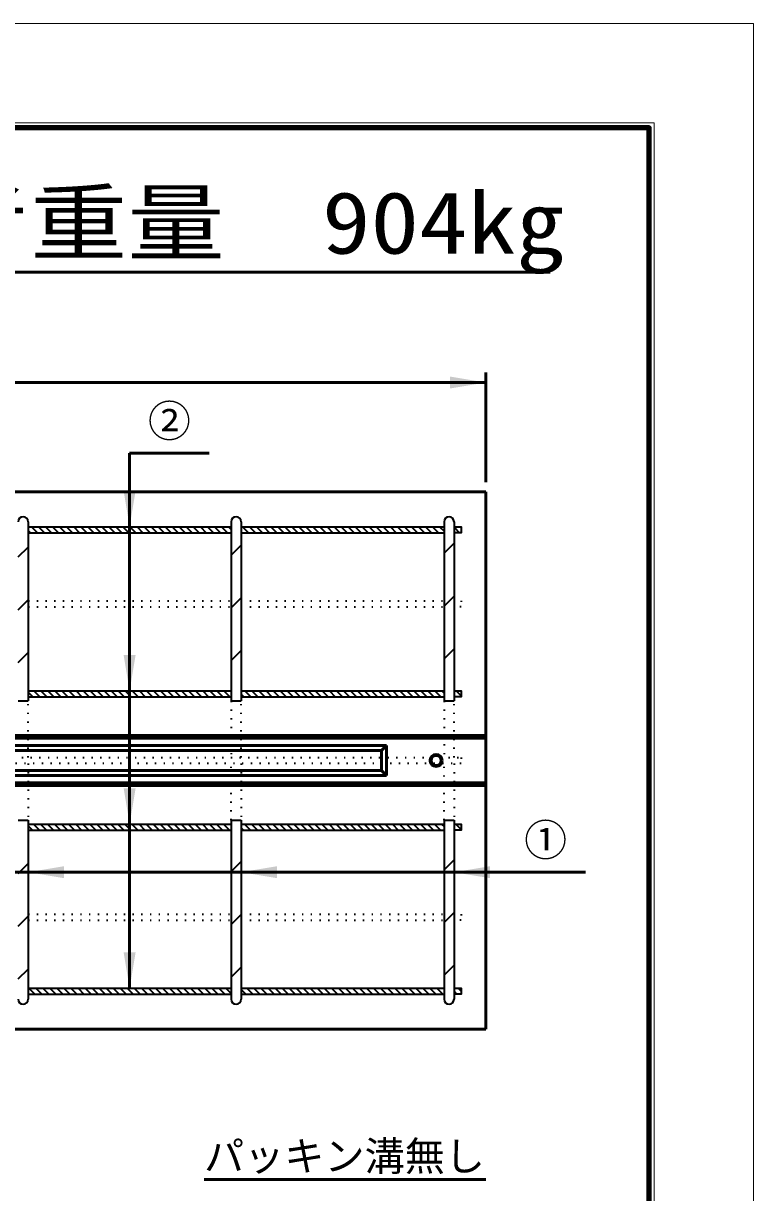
# Model space of a CAD drawing. Units: millimetres, scale not verified. Extents: x -2102 to 2102, y -1485 to 1485.
# Drawn here: x 1369 to 2102, y 309 to 1485 of the extents above; entities that cross this region are included whole.
import ezdxf
from ezdxf.enums import TextEntityAlignment as Align

# ---------------------------------------------------------------- set-up
doc = ezdxf.new("R2010")
doc.units = ezdxf.units.MM
doc.header["$LTSCALE"] = 5
doc.linetypes.add('DOTTED', pattern=[1.75, 0.25, -1.5])
doc.layers.add('0-0_V-nasSTD', color=7, linetype='Continuous', lineweight=35)
doc.layers.add('0-1_0', color=7, linetype='Continuous', lineweight=50)
doc.styles.add('ＭＳ ゴシック', font='')
doc.styles.get('ＭＳ ゴシック').set_extended_font_data('MS Gothic')

msp = doc.modelspace()

# ---------------------------------------------------------------- linework, layer by layer
at = {"layer": '0-0_V-nasSTD', "lineweight": 50}
for p, q in [((1475.5, 1052.887), (1475.5, 514.887)), ((1833.5, 768.887), (-166.5, 768.887)), ((1833.5, 766.387), (-166.5, 766.387)), ((1733.5, 758.887), (933.5, 758.887)), ((1728.5, 753.887), (938.5, 753.887)), ((1728.5, 753.887), (1733.5, 758.887)), ((1728.5, 753.887), (1728.5, 733.887)), ((1733.5, 758.887), (1733.5, 728.887)), ((1733.5, 728.887), (933.5, 728.887)), ((1728.5, 733.887), (938.5, 733.887)), ((1728.5, 733.887), (1733.5, 728.887)), ((1833.5, 721.387), (-166.5, 721.387)), ((1833.5, 718.887), (-166.5, 718.887)), ((833.5, 631.565), (1933.5, 631.565))]:
    msp.add_line(p, q, dxfattribs=at)
at = {"layer": '0-0_V-nasSTD'}
for p, q in [((1373.5, 983.887), (1373.5, 803.887)), ((1373.5, 978.887), (1577.5, 978.887)), ((1376.858, 978.887), (1382.858, 972.887)), ((1383.93, 978.887), (1389.93, 972.887)), ((1391.001, 978.887), (1397.001, 972.887)), ((1398.072, 978.887), (1404.072, 972.887)), ((1405.143, 978.887), (1411.143, 972.887)), ((1412.214, 978.887), (1418.214, 972.887)), ((1419.285, 978.887), (1425.285, 972.887)), ((1426.356, 978.887), (1432.356, 972.887)), ((1433.427, 978.887), (1439.427, 972.887)), ((1440.498, 978.887), (1446.498, 972.887)), ((1447.569, 978.887), (1453.569, 972.887)), ((1454.64, 978.887), (1460.64, 972.887)), ((1461.711, 978.887), (1467.711, 972.887)), ((1468.782, 978.887), (1474.782, 972.887)), ((1475.853, 978.887), (1481.853, 972.887)), ((1482.924, 978.887), (1488.924, 972.887)), ((1489.996, 978.887), (1495.996, 972.887)), ((1497.067, 978.887), (1503.067, 972.887)), ((1504.138, 978.887), (1510.138, 972.887)), ((1511.209, 978.887), (1517.209, 972.887)), ((1518.28, 978.887), (1524.28, 972.887)), ((1525.351, 978.887), (1531.351, 972.887)), ((1532.422, 978.887), (1538.422, 972.887)), ((1539.493, 978.887), (1545.493, 972.887)), ((1546.564, 978.887), (1552.564, 972.887)), ((1553.635, 978.887), (1559.635, 972.887)), ((1560.706, 978.887), (1566.706, 972.887)), ((1567.777, 978.887), (1573.777, 972.887)), ((1574.848, 978.887), (1577.5, 976.235)), ((1577.5, 983.887), (1577.5, 803.887)), ((1587.5, 983.887), (1587.5, 803.887)), ((1587.5, 978.887), (1791.5, 978.887)), ((1588.991, 978.887), (1594.991, 972.887)), ((1596.062, 978.887), (1602.062, 972.887)), ((1603.133, 978.887), (1609.133, 972.887)), ((1610.204, 978.887), (1616.204, 972.887)), ((1617.275, 978.887), (1623.275, 972.887)), ((1624.346, 978.887), (1630.346, 972.887)), ((1631.417, 978.887), (1637.417, 972.887)), ((1638.488, 978.887), (1644.488, 972.887)), ((1645.559, 978.887), (1651.559, 972.887)), ((1652.63, 978.887), (1658.63, 972.887)), ((1659.701, 978.887), (1665.701, 972.887)), ((1666.772, 978.887), (1672.772, 972.887)), ((1673.843, 978.887), (1679.843, 972.887)), ((1680.914, 978.887), (1686.914, 972.887)), ((1687.985, 978.887), (1693.985, 972.887)), ((1695.057, 978.887), (1701.057, 972.887)), ((1702.128, 978.887), (1708.128, 972.887)), ((1709.199, 978.887), (1715.199, 972.887)), ((1716.27, 978.887), (1722.27, 972.887)), ((1723.341, 978.887), (1729.341, 972.887)), ((1730.412, 978.887), (1736.412, 972.887)), ((1737.483, 978.887), (1743.483, 972.887)), ((1744.554, 978.887), (1750.554, 972.887)), ((1751.625, 978.887), (1757.625, 972.887)), ((1758.696, 978.887), (1764.696, 972.887)), ((1765.767, 978.887), (1771.767, 972.887)), ((1772.838, 978.887), (1778.838, 972.887)), ((1779.909, 978.887), (1785.909, 972.887)), ((1786.98, 978.887), (1791.5, 974.367)), ((1791.5, 983.887), (1791.5, 803.887)), ((1801.5, 983.887), (1801.5, 803.887)), ((1801.5, 978.509), (1807.123, 972.887)), ((1808.194, 978.887), (1808.5, 978.58)), ((1373.5, 975.174), (1375.787, 972.887)), ((1373.5, 972.887), (1577.5, 972.887)), ((1587.5, 973.306), (1587.919, 972.887)), ((1587.5, 972.887), (1791.5, 972.887)), ((1363.5, 948.507), (1373.5, 958.507)), ((1577.5, 950.375), (1587.5, 960.375)), ((1791.5, 952.243), (1801.5, 962.243)), ((1363.5, 895.474), (1373.5, 905.474)), ((1577.5, 897.342), (1587.5, 907.342)), ((1791.5, 899.21), (1801.5, 909.21)), ((1363.5, 842.441), (1373.5, 852.441)), ((1577.5, 844.309), (1587.5, 854.309)), ((1791.5, 846.177), (1801.5, 856.177)), ((1373.5, 813.887), (1577.5, 813.887)), ((1373.5, 812.54), (1378.153, 807.887)), ((1379.224, 813.887), (1385.224, 807.887)), ((1386.295, 813.887), (1392.295, 807.887)), ((1393.366, 813.887), (1399.366, 807.887)), ((1400.437, 813.887), (1406.437, 807.887)), ((1407.508, 813.887), (1413.508, 807.887)), ((1414.579, 813.887), (1420.579, 807.887)), ((1421.65, 813.887), (1427.65, 807.887)), ((1428.721, 813.887), (1434.721, 807.887)), ((1435.792, 813.887), (1441.792, 807.887)), ((1442.864, 813.887), (1448.864, 807.887)), ((1449.935, 813.887), (1455.935, 807.887)), ((1457.006, 813.887), (1463.006, 807.887)), ((1464.077, 813.887), (1470.077, 807.887)), ((1471.148, 813.887), (1477.148, 807.887)), ((1478.219, 813.887), (1484.219, 807.887)), ((1485.29, 813.887), (1491.29, 807.887)), ((1492.361, 813.887), (1498.361, 807.887)), ((1499.432, 813.887), (1505.432, 807.887)), ((1506.503, 813.887), (1512.503, 807.887)), ((1513.574, 813.887), (1519.574, 807.887)), ((1520.645, 813.887), (1526.645, 807.887)), ((1527.716, 813.887), (1533.716, 807.887)), ((1534.787, 813.887), (1540.787, 807.887)), ((1541.858, 813.887), (1547.858, 807.887)), ((1548.93, 813.887), (1554.93, 807.887)), ((1556.001, 813.887), (1562.001, 807.887)), ((1563.072, 813.887), (1569.072, 807.887)), ((1570.143, 813.887), (1576.143, 807.887)), ((1577.214, 813.887), (1577.5, 813.601)), ((1587.5, 813.887), (1791.5, 813.887)), ((1591.356, 813.887), (1597.356, 807.887)), ((1598.427, 813.887), (1604.427, 807.887)), ((1605.498, 813.887), (1611.498, 807.887)), ((1612.569, 813.887), (1618.569, 807.887)), ((1619.64, 813.887), (1625.64, 807.887)), ((1626.711, 813.887), (1632.711, 807.887)), ((1633.782, 813.887), (1639.782, 807.887)), ((1640.853, 813.887), (1646.853, 807.887)), ((1647.924, 813.887), (1653.924, 807.887)), ((1654.996, 813.887), (1660.996, 807.887)), ((1662.067, 813.887), (1668.067, 807.887)), ((1669.138, 813.887), (1675.138, 807.887)), ((1676.209, 813.887), (1682.209, 807.887)), ((1683.28, 813.887), (1689.28, 807.887)), ((1690.351, 813.887), (1696.351, 807.887)), ((1697.422, 813.887), (1703.422, 807.887)), ((1704.493, 813.887), (1710.493, 807.887)), ((1711.564, 813.887), (1717.564, 807.887)), ((1718.635, 813.887), (1724.635, 807.887)), ((1725.706, 813.887), (1731.706, 807.887)), ((1732.777, 813.887), (1738.777, 807.887)), ((1739.848, 813.887), (1745.848, 807.887)), ((1746.919, 813.887), (1752.919, 807.887)), ((1753.991, 813.887), (1759.991, 807.887)), ((1761.062, 813.887), (1767.062, 807.887)), ((1768.133, 813.887), (1774.133, 807.887)), ((1775.204, 813.887), (1781.204, 807.887)), ((1782.275, 813.887), (1788.275, 807.887)), ((1789.346, 813.887), (1791.5, 811.733)), ((1803.488, 813.887), (1808.5, 808.875)), ((1363.5, 803.887), (1373.5, 803.887)), ((1373.5, 807.887), (1577.5, 807.887)), ((1577.5, 803.887), (1587.5, 803.887)), ((1587.5, 810.672), (1590.285, 807.887)), ((1587.5, 807.887), (1791.5, 807.887)), ((1791.5, 803.887), (1801.5, 803.887)), ((1801.5, 808.804), (1802.417, 807.887)), ((1363.5, 683.887), (1373.5, 683.887)), ((1373.5, 683.887), (1373.5, 503.887)), ((1577.5, 683.887), (1577.5, 503.887)), ((1577.5, 683.887), (1587.5, 683.887)), ((1587.5, 683.887), (1587.5, 503.887)), ((1791.5, 683.887), (1791.5, 503.887)), ((1791.5, 683.887), (1801.5, 683.887)), ((1801.5, 683.887), (1801.5, 503.887)), ((1373.5, 679.887), (1577.5, 679.887)), ((1373.5, 678.189), (1377.803, 673.887)), ((1373.5, 673.887), (1577.5, 673.887)), ((1378.874, 679.887), (1384.874, 673.887)), ((1385.945, 679.887), (1391.945, 673.887)), ((1393.016, 679.887), (1399.016, 673.887)), ((1400.087, 679.887), (1406.087, 673.887)), ((1407.158, 679.887), (1413.158, 673.887)), ((1414.229, 679.887), (1420.229, 673.887)), ((1421.3, 679.887), (1427.3, 673.887)), ((1428.371, 679.887), (1434.371, 673.887)), ((1435.442, 679.887), (1441.442, 673.887)), ((1442.513, 679.887), (1448.513, 673.887)), ((1449.584, 679.887), (1455.584, 673.887)), ((1456.655, 679.887), (1462.655, 673.887)), ((1463.726, 679.887), (1469.726, 673.887)), ((1470.798, 679.887), (1476.798, 673.887)), ((1477.869, 679.887), (1483.869, 673.887)), ((1484.94, 679.887), (1490.94, 673.887)), ((1492.011, 679.887), (1498.011, 673.887)), ((1499.082, 679.887), (1505.082, 673.887)), ((1506.153, 679.887), (1512.153, 673.887)), ((1513.224, 679.887), (1519.224, 673.887)), ((1520.295, 679.887), (1526.295, 673.887)), ((1527.366, 679.887), (1533.366, 673.887)), ((1534.437, 679.887), (1540.437, 673.887)), ((1541.508, 679.887), (1547.508, 673.887)), ((1548.579, 679.887), (1554.579, 673.887)), ((1555.65, 679.887), (1561.65, 673.887)), ((1562.721, 679.887), (1568.721, 673.887)), ((1569.792, 679.887), (1575.792, 673.887)), ((1576.864, 679.887), (1577.5, 679.25)), ((1587.5, 679.887), (1791.5, 679.887)), ((1587.5, 676.321), (1589.935, 673.887)), ((1587.5, 673.887), (1791.5, 673.887)), ((1591.006, 679.887), (1597.006, 673.887)), ((1598.077, 679.887), (1604.077, 673.887)), ((1605.148, 679.887), (1611.148, 673.887)), ((1612.219, 679.887), (1618.219, 673.887)), ((1619.29, 679.887), (1625.29, 673.887)), ((1626.361, 679.887), (1632.361, 673.887)), ((1633.432, 679.887), (1639.432, 673.887)), ((1640.503, 679.887), (1646.503, 673.887)), ((1647.574, 679.887), (1653.574, 673.887)), ((1654.645, 679.887), (1660.645, 673.887)), ((1661.716, 679.887), (1667.716, 673.887)), ((1668.787, 679.887), (1674.787, 673.887)), ((1675.858, 679.887), (1681.858, 673.887)), ((1682.93, 679.887), (1688.93, 673.887)), ((1690.001, 679.887), (1696.001, 673.887)), ((1697.072, 679.887), (1703.072, 673.887)), ((1704.143, 679.887), (1710.143, 673.887)), ((1711.214, 679.887), (1717.214, 673.887)), ((1718.285, 679.887), (1724.285, 673.887)), ((1725.356, 679.887), (1731.356, 673.887)), ((1732.427, 679.887), (1738.427, 673.887)), ((1739.498, 679.887), (1745.498, 673.887)), ((1746.569, 679.887), (1752.569, 673.887)), ((1753.64, 679.887), (1759.64, 673.887)), ((1760.711, 679.887), (1766.711, 673.887)), ((1767.782, 679.887), (1773.782, 673.887)), ((1774.853, 679.887), (1780.853, 673.887)), ((1781.924, 679.887), (1787.924, 673.887)), ((1788.996, 679.887), (1791.5, 677.382)), ((1801.5, 674.453), (1802.067, 673.887)), ((1803.138, 679.887), (1808.5, 674.524)), ((1363.5, 630.309), (1373.5, 640.309)), ((1577.5, 632.177), (1587.5, 642.177)), ((1791.5, 634.045), (1801.5, 644.045)), ((1577.5, 579.144), (1587.5, 589.144)), ((1791.5, 581.012), (1801.5, 591.012)), ((1363.5, 577.276), (1373.5, 587.276)), ((1363.5, 524.243), (1373.5, 534.243)), ((1577.5, 526.111), (1587.5, 536.111)), ((1791.5, 527.979), (1801.5, 537.979)), ((1373.5, 514.887), (1577.5, 514.887)), ((1373.5, 508.887), (1577.5, 508.887)), ((1374.168, 514.887), (1380.168, 508.887)), ((1381.239, 514.887), (1387.239, 508.887)), ((1388.31, 514.887), (1394.31, 508.887)), ((1395.381, 514.887), (1401.381, 508.887)), ((1402.452, 514.887), (1408.452, 508.887)), ((1409.523, 514.887), (1415.523, 508.887)), ((1416.594, 514.887), (1422.594, 508.887)), ((1423.665, 514.887), (1429.665, 508.887)), ((1430.737, 514.887), (1436.737, 508.887)), ((1437.808, 514.887), (1443.808, 508.887)), ((1444.879, 514.887), (1450.879, 508.887)), ((1451.95, 514.887), (1457.95, 508.887)), ((1459.021, 514.887), (1465.021, 508.887)), ((1466.092, 514.887), (1472.092, 508.887)), ((1473.163, 514.887), (1479.163, 508.887)), ((1480.234, 514.887), (1486.234, 508.887)), ((1487.305, 514.887), (1493.305, 508.887)), ((1494.376, 514.887), (1500.376, 508.887)), ((1501.447, 514.887), (1507.447, 508.887)), ((1508.518, 514.887), (1514.518, 508.887)), ((1515.589, 514.887), (1521.589, 508.887)), ((1522.66, 514.887), (1528.66, 508.887)), ((1529.731, 514.887), (1535.731, 508.887)), ((1536.803, 514.887), (1542.803, 508.887)), ((1543.874, 514.887), (1549.874, 508.887)), ((1550.945, 514.887), (1556.945, 508.887)), ((1558.016, 514.887), (1564.016, 508.887)), ((1565.087, 514.887), (1571.087, 508.887)), ((1572.158, 514.887), (1577.5, 509.545)), ((1587.5, 514.887), (1791.5, 514.887)), ((1587.5, 513.687), (1592.3, 508.887)), ((1587.5, 508.887), (1791.5, 508.887)), ((1593.371, 514.887), (1599.371, 508.887)), ((1600.442, 514.887), (1606.442, 508.887)), ((1607.513, 514.887), (1613.513, 508.887)), ((1614.584, 514.887), (1620.584, 508.887)), ((1621.655, 514.887), (1627.655, 508.887)), ((1628.726, 514.887), (1634.726, 508.887)), ((1635.798, 514.887), (1641.798, 508.887)), ((1642.869, 514.887), (1648.869, 508.887)), ((1649.94, 514.887), (1655.94, 508.887)), ((1657.011, 514.887), (1663.011, 508.887)), ((1664.082, 514.887), (1670.082, 508.887)), ((1671.153, 514.887), (1677.153, 508.887)), ((1678.224, 514.887), (1684.224, 508.887)), ((1685.295, 514.887), (1691.295, 508.887)), ((1692.366, 514.887), (1698.366, 508.887)), ((1699.437, 514.887), (1705.437, 508.887)), ((1706.508, 514.887), (1712.508, 508.887)), ((1713.579, 514.887), (1719.579, 508.887)), ((1720.65, 514.887), (1726.65, 508.887)), ((1727.721, 514.887), (1733.721, 508.887)), ((1734.792, 514.887), (1740.792, 508.887)), ((1741.864, 514.887), (1747.864, 508.887)), ((1748.935, 514.887), (1754.935, 508.887)), ((1756.006, 514.887), (1762.006, 508.887)), ((1763.077, 514.887), (1769.077, 508.887)), ((1770.148, 514.887), (1776.148, 508.887)), ((1777.219, 514.887), (1783.219, 508.887)), ((1784.29, 514.887), (1790.29, 508.887)), ((1801.5, 511.819), (1804.432, 508.887)), ((1805.503, 514.887), (1808.5, 511.89))]:
    msp.add_line(p, q, dxfattribs=at)
at = {"layer": '0-0_V-nasSTD', "linetype": 'DOTTED'}
for p, q in [((1373.5, 904.529), (1577.5, 904.529)), ((1373.5, 898.529), (1577.5, 898.529)), ((1587.5, 904.529), (1791.5, 904.529)), ((1587.5, 898.529), (1791.5, 898.529)), ((1373.5, 746.887), (1373.5, 803.887)), ((1577.5, 803.887), (1577.5, 746.887)), ((1587.5, 746.887), (1587.5, 803.887)), ((1791.5, 803.887), (1791.5, 746.887)), ((1801.5, 746.887), (1801.5, 803.887)), ((833.5, 746.887), (1808.5, 746.887)), ((1808.5, 740.887), (833.5, 740.887)), ((1373.5, 740.887), (1373.5, 683.887)), ((1577.5, 683.887), (1577.5, 740.887)), ((1587.5, 740.887), (1587.5, 683.887)), ((1791.5, 683.887), (1791.5, 740.887)), ((1801.5, 740.887), (1801.5, 683.887)), ((1808.5, 746.887), (1808.5, 740.887)), ((1373.5, 589.244), (1577.5, 589.244)), ((1587.5, 589.244), (1791.5, 589.244)), ((1373.5, 583.244), (1577.5, 583.244)), ((1587.5, 583.244), (1791.5, 583.244))]:
    msp.add_line(p, q, dxfattribs=at)
at = {"layer": '0-0_V-nasSTD', "lineweight": 18}
for points in [[(-2102.5, -1485), (-2102.5, 1485), (2102.5, 1485), (2102.5, -1485)], [(-2002.5, -1385), (-2002.5, 1385), (2002.5, 1385), (2002.5, -1385)]]:
    msp.add_lwpolyline(points, close=True, dxfattribs=at)
at = {"layer": '0-0_V-nasSTD', "lineweight": 100}
msp.add_lwpolyline([(1997.5, -1380), (1997.5, 1380), (-1997.5, 1380)], dxfattribs=at)
at = {"layer": '0-0_V-nasSTD'}
for points in [[(1801.5, 978.887), (1808.5, 978.887), (1808.5, 972.887), (1801.5, 972.887)], [(1801.5, 813.887), (1808.5, 813.887), (1808.5, 807.887), (1801.5, 807.887)], [(1801.5, 679.887), (1808.5, 679.887), (1808.5, 673.887), (1801.5, 673.887)], [(1801.5, 514.887), (1808.5, 514.887), (1808.5, 508.887), (1801.5, 508.887)]]:
    msp.add_lwpolyline(points, dxfattribs=at)
at = {"layer": '0-0_V-nasSTD', "linetype": 'DOTTED'}
for points in [[(1801.5, 904.529), (1808.5, 904.529), (1808.5, 898.529), (1801.5, 898.529)], [(1801.5, 589.244), (1808.5, 589.244), (1808.5, 583.244), (1801.5, 583.244)]]:
    msp.add_lwpolyline(points, dxfattribs=at)
at = {"layer": '0-0_V-nasSTD', "lineweight": 50}
for radius in [6, 5]:
    msp.add_circle((1783.5, 743.887), radius, dxfattribs=at)
at = {"layer": '0-0_V-nasSTD'}
for centre, start, end in [((1368.5, 983.887), 0, 180), ((1582.5, 983.887), 0, 180), ((1796.5, 983.887), 0, 180), ((1368.5, 503.887), 180, 0), ((1582.5, 503.887), 180, 0), ((1582.5, 503.887), 270, 0), ((1796.5, 503.887), 180, 0), ((1796.5, 503.887), 180, 270)]:
    msp.add_arc(centre, 5, start, end, dxfattribs=at)
for points in [[(1797.5, 1117.887), (1797.5, 1129.887), (1833.5, 1123.887)], [(1469.5, 1014.887), (1475.5, 978.887), (1481.5, 1014.887)], [(1469.5, 849.887), (1475.5, 813.887), (1481.5, 849.887)], [(1469.5, 715.887), (1475.5, 679.887), (1481.5, 715.887)], [(1373.5, 631.565), (1409.5, 625.565), (1409.5, 637.565)], [(1587.5, 631.565), (1623.5, 625.565), (1623.5, 637.565)], [(1801.5, 631.565), (1837.5, 625.565), (1837.5, 637.565)], [(1469.5, 550.887), (1475.5, 514.887), (1481.5, 550.887)]]:
    msp.add_solid(points, dxfattribs=at)
at = {"layer": '0-1_0'}
for p, q in [((1176.036, 1234.753), (1898.036, 1234.753)), ((1833.5, 1023.887), (1833.5, 1133.887)), ((-166.5, 1123.887), (1833.5, 1123.887)), ((1475.5, 1052.887), (1555.5, 1052.887)), ((1833.5, 1013.887), (-166.5, 1013.887)), ((1833.5, 473.887), (1833.5, 1013.887)), ((-166.5, 473.887), (1833.5, 473.887)), ((1550.292, 322.482), (1833.5, 322.482))]:
    msp.add_line(p, q, dxfattribs=at)

# ---------------------------------------------------------------- texts
at = {"layer": '0-0_V-nasSTD', "style": 'ＭＳ ゴシック', "width": 1.15}
msp.add_text('参考重量\u3000904kg', height=62.32, dxfattribs=at).set_placement((1180.036, 1234.753), align=Align.BOTTOM_LEFT)
at = {"layer": '0-0_V-nasSTD', "style": 'ＭＳ ゴシック'}
for s, height, p in [('②', 31.67, (1493.9, 1059.887)), ('①', 31.67, (1871.9, 638.565)), ('パッキン溝無し', 29.56, (1550.292, 322.482))]:
    msp.add_text(s, height=height, dxfattribs=at).set_placement(p, align=Align.BOTTOM_LEFT)

doc.saveas('drawing.dxf')
